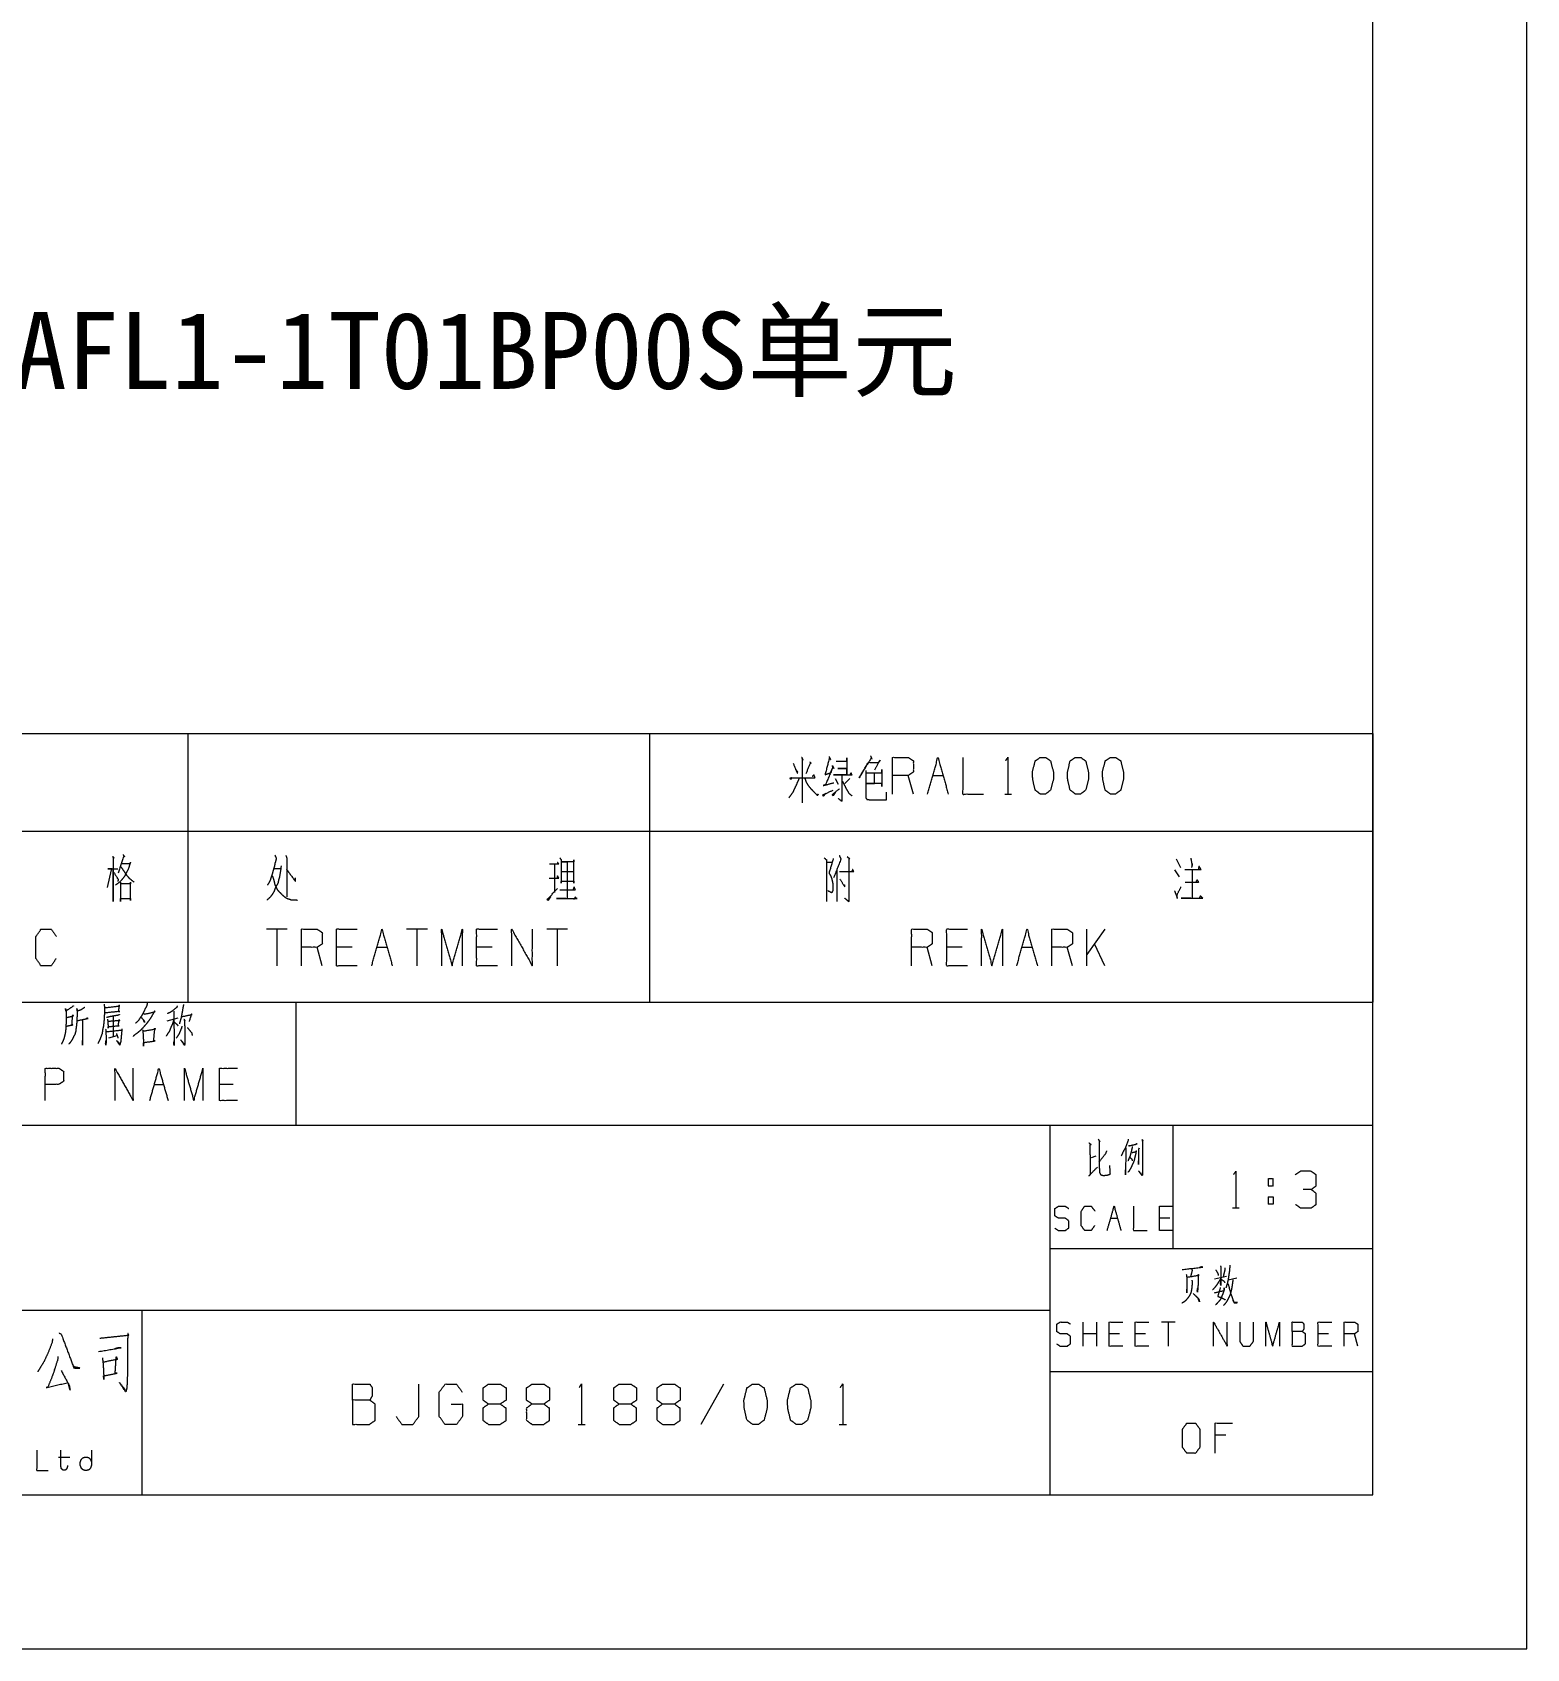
# Model space of a CAD drawing. Header units: millimetres. Extents: x 0 to 594, y 0 to 420.
# Drawn here: x 496.9 to 594, y 0 to 105 of the extents above; entities that cross this region are included whole.
import ezdxf

# ---------------------------------------------------------------- set-up
doc = ezdxf.new("R2010")
doc.units = ezdxf.units.MM
doc.layers.add('101', color=7, linetype='Continuous', true_color=0xffffff)

msp = doc.modelspace()

# ---------------------------------------------------------------- linework, layer by layer
at = {"layer": '101', "color": 133, "linetype": 'Continuous', "lineweight": 18}
for p, q in [((594, 0), (594, 420)), ((584, 10), (584, 410)), ((404, 42), (584, 42)), ((514, 42), (514, 34)), ((404, 34), (584, 34)), ((563, 34), (563, 10)), ((571, 34), (571, 26)), ((563, 26), (584, 26)), ((454, 22), (563, 22)), ((504, 22), (504, 10)), ((563, 18), (584, 18)), ((25, 10), (584, 10)), ((404, 10), (584, 10)), ((0, 0), (594, 0))]:
    msp.add_line(p, q, dxfattribs=at)
at = {"layer": '101', "color": 72, "linetype": 'Continuous', "lineweight": 18}
for p, q in [((482, 59.46), (507, 59.46)), ((507, 59.46), (537, 59.46)), ((507, 59.46), (507, 53.11)), ((537, 59.46), (584, 59.46)), ((537, 59.46), (537, 53.11)), ((584, 59.46), (584, 53.11)), ((554.14, 55.52), (553.8, 56.72)), ((555.4, 56.72), (556.08, 56.72)), ((549.07, 56.52), (549.26, 56.17)), ((550.01, 56.52), (549.69, 56.2)), ((560.08, 55.52), (560.51, 55.52)), ((482, 53.11), (507, 53.11)), ((507, 53.11), (537, 53.11)), ((507, 53.11), (507, 42)), ((537, 53.11), (584, 53.11)), ((537, 53.11), (537, 42)), ((584, 53.11), (584, 42)), ((549.84, 51.45), (550.02, 51.3)), ((502.02, 50.6), (501.74, 49.45)), ((512.6, 50.68), (513.03, 50.68)), ((530.81, 50.95), (530.81, 49.13)), ((531.25, 50.48), (532.03, 50.48)), ((548.52, 51.1), (548.87, 51.1)), ((549.17, 50.6), (549.17, 48.53)), ((571.12, 50.6), (571.42, 50.13)), ((571.21, 51.3), (571.51, 50.75)), ((513.45, 46.74), (512.11, 46.74)), ((512.78, 46.74), (512.78, 44.36)), ((522.56, 46.74), (521.21, 46.74)), ((521.88, 46.74), (521.88, 44.36)), ((531.66, 46.74), (530.32, 46.74)), ((530.99, 46.74), (530.99, 44.36)), ((565.41, 44.36), (565.41, 46.74)), ((566.58, 46.74), (565.41, 45.09)), ((515.73, 44.36), (515.39, 45.56)), ((517.67, 45.56), (516.66, 45.56)), ((519.27, 45.56), (519.94, 45.56)), ((526.77, 45.56), (525.76, 45.56)), ((555.37, 44.36), (555.04, 45.56)), ((557.31, 45.56), (556.31, 45.56)), ((561.19, 45.56), (561.87, 45.56)), ((564.48, 44.36), (564.14, 45.56)), ((566.58, 44.36), (565.91, 45.79)), ((482, 42), (507, 42)), ((507, 42), (537, 42)), ((537, 42), (584, 42)), ((502.15, 41.07), (502.13, 39.77)), ((505.64, 40.78), (506.36, 40.98)), ((501.85, 39.68), (502.4, 39.83)), ((504.82, 36.66), (505.41, 36.66)), ((509.94, 36.66), (509.05, 36.66)), ((565.71, 31.9), (566.03, 32.02)), ((574.89, 28.63), (575.31, 28.63)), ((577.2, 29.36), (577.53, 29.36)), ((577.2, 29.36), (577.2, 28.88)), ((566.97, 27.96), (567.41, 27.96)), ((570.81, 27.96), (570.14, 27.96)), ((573.71, 24.03), (574.5, 24.2)), ((574.61, 23.97), (575.16, 24.09)), ((565.17, 19.65), (565.17, 21.22)), ((566.06, 19.65), (566.06, 21.22)), ((571.15, 21.22), (570.26, 21.22)), ((570.71, 21.22), (570.71, 19.65)), ((566.06, 20.45), (565.17, 20.45)), ((567.53, 20.45), (566.87, 20.45)), ((569.23, 20.45), (568.56, 20.45)), ((581.11, 20.45), (580.44, 20.45)), ((583.03, 19.65), (582.81, 20.45)), ((541.81, 17.19), (540.33, 14.57)), ((532.35, 14.57), (532.82, 14.57)), ((549.32, 14.57), (549.79, 14.57)), ((574.45, 13.87), (573.76, 13.87)), ((498.59, 12.45), (499.32, 12.45))]:
    msp.add_line(p, q, dxfattribs=at)
for points, knots in [([(546.88, 57.92), (546.97, 57.72), (546.92, 57.77), (546.92, 54.95)], [0, 0, 0.070156, 0.093535, 1, 1]), ([(548.66, 57.95), (548.77, 57.75), (548.68, 57.85), (548.4, 56.77), (548.75, 56.9), (548.91, 57.25), (548.88, 57.37), (548.98, 57.17), (548.91, 57.25), (548.43, 56.12), (548.29, 56.07), (548.98, 56.25)], [0, 0, 0.047425, 0.07538, 0.308252, 0.386804, 0.467347, 0.494561, 0.541986, 0.563578, 0.819591, 0.851009, 1, 1]), ([(549.12, 57.65), (549.81, 57.65), (549.81, 57.87), (549.81, 56.77), (549.81, 57.17), (549.23, 57.17), (549.81, 57.17), (549.81, 56.77), (548.95, 56.77), (550.15, 56.77), (550.1, 56.9), (550.01, 56.77)], [0, 0, 0.108766, 0.144268, 0.317834, 0.380949, 0.472977, 0.565005, 0.62812, 0.764772, 0.954418, 0.975844, 1, 1]), ([(551.36, 58), (551.45, 57.77), (551.4, 57.85), (550.62, 56.57), (551.22, 57.57), (551.88, 57.57), (551.98, 57.72), (551.61, 57.07)], [0, 0, 0.052779, 0.072831, 0.398922, 0.653658, 0.796449, 0.836564, 1, 1]), ([(552.79, 55.52), (552.79, 57.9), (553.8, 57.9), (554.14, 57.67), (554.14, 56.95), (553.8, 56.72), (552.79, 56.72)], [0, 0, 0.400946, 0.57103, 0.639276, 0.76167, 0.829917, 1, 1]), ([(555.07, 55.52), (555.74, 57.9), (556.41, 55.52)], [0, 0, 0.500001, 1, 1]), ([(557.35, 57.9), (557.35, 55.52), (558.69, 55.52)], [0, 0, 0.638733, 1, 1]), ([(560.15, 57.7), (560.29, 57.9), (560.29, 55.52)], [0, 0, 0.093495, 1, 1]), ([(562.73, 55.52), (563.06, 55.77), (563.24, 56.47), (563.24, 56.95), (563.06, 57.67), (562.73, 57.9), (562.39, 57.9), (562.06, 57.67), (561.88, 56.95), (561.9, 56.47), (562.06, 55.77), (562.39, 55.52), (562.73, 55.52)], [0, 0, 0.06753, 0.183974, 0.260586, 0.380945, 0.446147, 0.50031, 0.565507, 0.685867, 0.762532, 0.878313, 0.945837, 1, 1]), ([(565.01, 55.52), (565.34, 55.77), (565.52, 56.47), (565.52, 56.95), (565.34, 57.67), (565.01, 57.9), (564.67, 57.9), (564.33, 57.67), (564.16, 56.95), (564.17, 56.47), (564.33, 55.77), (564.67, 55.52), (565.01, 55.52)], [0, 0, 0.067524, 0.18397, 0.260582, 0.380942, 0.446139, 0.500302, 0.565504, 0.685862, 0.762527, 0.878308, 0.945837, 1, 1]), ([(567.28, 55.52), (567.62, 55.77), (567.79, 56.47), (567.79, 56.95), (567.62, 57.67), (567.28, 57.9), (566.95, 57.9), (566.61, 57.67), (566.43, 56.95), (566.45, 56.47), (566.61, 55.77), (566.95, 55.52), (567.28, 55.52)], [0, 0, 0.06753, 0.183975, 0.260587, 0.380946, 0.446148, 0.500311, 0.565508, 0.685866, 0.762532, 0.878313, 0.945837, 1, 1]), ([(546.25, 56.6), (546.18, 56.47), (546.12, 56.57), (547.75, 56.57), (547.68, 56.77), (547.57, 56.65)], [0, 0, 0.063573, 0.113676, 0.833528, 0.927434, 1, 1]), ([(546.33, 57.52), (546.6, 56.87), (546.63, 56.95), (546.49, 57.12)], [0, 0, 0.695121, 0.77722, 1, 1]), ([(547.41, 57.62), (547.48, 57.5), (547.47, 57.6), (547.15, 56.82)], [0, 0, 0.132606, 0.226377, 1, 1]), ([(551.05, 57.05), (551.05, 55.27), (551.13, 55.17), (551.29, 55.15), (552.39, 55.15), (552.39, 55.65)], [0, 0, 0.484268, 0.52068, 0.564614, 0.863586, 1, 1]), ([(551.06, 56.9), (552.09, 56.9), (552.09, 57.12), (552.09, 56), (552.09, 56.2), (551.1, 56.2), (551.61, 56.2), (551.61, 56.92)], [0, 0, 0.21346, 0.260312, 0.494566, 0.536211, 0.742311, 0.849036, 1, 1]), ([(546.72, 56.55), (546.56, 56.17), (546.42, 55.87), (546.3, 55.62), (546.05, 55.27)], [0, 0, 0.281592, 0.510853, 0.703682, 1, 1]), ([(547.08, 56.57), (547.16, 56.32), (547.29, 56.1), (547.47, 55.87), (547.64, 55.7), (547.87, 55.47), (547.96, 55.52), (547.89, 55.4)], [0, 0, 0.163318, 0.321478, 0.497721, 0.650917, 0.848998, 0.911547, 1, 1]), ([(548.45, 55.57), (548.29, 55.37), (548.26, 55.47), (548.93, 55.77)], [0, 0, 0.232912, 0.329578, 1, 1]), ([(549.09, 55.65), (548.93, 55.4), (548.86, 55.47), (549.34, 55.87)], [0, 0, 0.289917, 0.390754, 1, 1]), ([(549.49, 56.7), (549.49, 55.05), (549.26, 55.22)], [0, 0, 0.851031, 1, 1]), ([(549.53, 56.35), (549.71, 56), (549.83, 55.77), (549.95, 55.57), (550.17, 55.4)], [0, 0, 0.338297, 0.559847, 0.762765, 1, 1]), ([(502.09, 51.45), (502.19, 51.35), (502.14, 51.43), (502.14, 48.53), (502.14, 50.65), (501.79, 50.65), (502.44, 50.65)], [0, 0, 0.023246, 0.037896, 0.500412, 0.839325, 0.895699, 1, 1]), ([(502.78, 51.58), (502.88, 51.43), (502.81, 51.45), (502.46, 50.38)], [0, 0, 0.132127, 0.18606, 1, 1]), ([(512.65, 51.55), (512.74, 51.33), (512.65, 51), (512.62, 50.83), (512.55, 50.6), (512.48, 50.35), (512.41, 50.13), (512.35, 49.93), (512.27, 49.77), (512.16, 49.6)], [0, 0, 0.116544, 0.278924, 0.364995, 0.478698, 0.603958, 0.717661, 0.817413, 0.901351, 1, 1]), ([(513.36, 51.53), (513.43, 51.35), (513.43, 48.83)], [0, 0, 0.069554, 1, 1]), ([(549.33, 51.53), (549.44, 51.3), (548.96, 50.08)], [0, 0, 0.159107, 1, 1]), ([(502.18, 50.43), (502.48, 49.95), (502.48, 50.02), (502.44, 49.83)], [0, 0, 0.668993, 0.75826, 1, 1]), ([(502.71, 51), (503.26, 51), (503.27, 51.1), (503.11, 50.62), (502.88, 50.18), (502.62, 49.85), (502.3, 49.6)], [0, 0, 0.220965, 0.261917, 0.463928, 0.667686, 0.836825, 1, 1]), ([(502.64, 50.78), (502.81, 50.55), (503.01, 50.25), (503.18, 50.05), (503.5, 49.8)], [0, 0, 0.217552, 0.489381, 0.692327, 1, 1]), ([(513.06, 50.85), (512.95, 50.13), (512.88, 49.9), (512.85, 49.73), (512.74, 49.55), (512.65, 49.35), (512.6, 49.2), (512.48, 49), (512.37, 48.85), (512.14, 48.63)], [0, 0, 0.296652, 0.392139, 0.464421, 0.547265, 0.635793, 0.700209, 0.795425, 0.869798, 1, 1]), ([(513.4, 50.65), (513.98, 49.85), (513.98, 50.08)], [0, 0, 0.81482, 1, 1]), ([(530.49, 50.98), (531.1, 50.98), (531.02, 51.08), (530.99, 50.95)], [0, 0, 0.704243, 0.847777, 1, 1]), ([(531.17, 51.38), (531.25, 51.23), (531.25, 49.73), (531.25, 49.85), (532.07, 49.85), (532.07, 49.73), (532.07, 51.23), (532.07, 51.12), (531.25, 51.12), (531.64, 51.12), (531.64, 48.73), (530.94, 48.73), (532.28, 48.73), (532.19, 48.78), (532.17, 48.83), (532.07, 48.67)], [0, 0, 0.016858, 0.162101, 0.174205, 0.252928, 0.265032, 0.410275, 0.419958, 0.498681, 0.536329, 0.768718, 0.837174, 0.967243, 0.977076, 0.98221, 1, 1]), ([(548.34, 51.38), (548.5, 51.23), (548.5, 48.53)], [0, 0, 0.074913, 1, 1]), ([(548.94, 51.33), (548.66, 50.38), (548.77, 50.2), (548.84, 50.02), (548.91, 49.68), (548.91, 49.25), (548.84, 49.1), (548.59, 49.23)], [0, 0, 0.37982, 0.458229, 0.530553, 0.667378, 0.830233, 0.893776, 1, 1]), ([(549.35, 50.48), (550.27, 50.48), (550.2, 50.62), (550.14, 50.5)], [0, 0, 0.752923, 0.888763, 1, 1]), ([(549.95, 51.35), (549.95, 48.53), (549.68, 48.75)], [0, 0, 0.890401, 1, 1]), ([(572.26, 50.6), (572.26, 48.75), (571.55, 48.75), (572.94, 48.75), (572.8, 48.9), (572.71, 48.75)], [0, 0, 0.426906, 0.590047, 0.912256, 0.959823, 1, 1]), ([(571.78, 50.62), (572.84, 50.62), (572.71, 50.83), (572.66, 50.65)], [0, 0, 0.717261, 0.876328, 1, 1]), ([(572.17, 51.35), (572.26, 50.87), (572.27, 50.98), (572.22, 50.75)], [0, 0, 0.592184, 0.71666, 1, 1]), ([(502.62, 49.8), (502.62, 48.55), (502.62, 48.73), (503.26, 48.73), (503.26, 48.6), (503.26, 49.8), (503.26, 49.68), (502.69, 49.68)], [0, 0, 0.306602, 0.349526, 0.505604, 0.536265, 0.830602, 0.861262, 1, 1]), ([(512.48, 50.2), (512.55, 50.02), (512.6, 49.83), (512.64, 49.65), (512.81, 49.3), (512.9, 49.2), (513.15, 48.95), (513.29, 48.83), (513.47, 48.73), (513.71, 48.65), (513.94, 48.65), (514.12, 48.63)], [0, 0, 0.075197, 0.157622, 0.228747, 0.384954, 0.438112, 0.578249, 0.653431, 0.734341, 0.837339, 0.928876, 1, 1]), ([(530.57, 48.85), (530.41, 48.6), (530.34, 48.67), (531.02, 49.38)], [0, 0, 0.214427, 0.289033, 1, 1]), ([(530.48, 50.05), (531.1, 50.05), (531.02, 50.2), (530.99, 50.08)], [0, 0, 0.676561, 0.857934, 1, 1]), ([(531.17, 49.3), (532.17, 49.3), (532.1, 49.48), (532.03, 49.33)], [0, 0, 0.739673, 0.878255, 1, 1]), ([(549.37, 50), (549.68, 49.48), (549.7, 49.58), (549.61, 49.6)], [0, 0, 0.760418, 0.886215, 1, 1]), ([(571.12, 49.23), (571.3, 48.73), (571.27, 48.95), (571.53, 49.48)], [0, 0, 0.39393, 0.563113, 1, 1]), ([(571.8, 49.8), (572.68, 49.8), (572.59, 49.95), (572.5, 49.83)], [0, 0, 0.729813, 0.873574, 1, 1]), ([(498.44, 44.84), (498.11, 44.36), (497.45, 44.36), (497.12, 44.84), (497.12, 46.26), (497.45, 46.74), (498.12, 46.74), (498.46, 46.26)], [0, 0, 0.114572, 0.243369, 0.357936, 0.638584, 0.753151, 0.885433, 1, 1]), ([(514.38, 44.36), (514.38, 46.74), (515.39, 46.74), (515.73, 46.51), (515.73, 45.79), (515.39, 45.56), (514.38, 45.56)], [0, 0, 0.400952, 0.571031, 0.639278, 0.761674, 0.829921, 1, 1]), ([(518, 44.36), (516.66, 44.36), (516.66, 46.74), (518, 46.74)], [0, 0, 0.26539, 0.73461, 1, 1]), ([(518.94, 44.36), (519.61, 46.74), (520.28, 44.36)], [0, 0, 0.499999, 1, 1]), ([(523.49, 44.36), (523.49, 46.74), (524.16, 44.36), (524.83, 46.74), (524.83, 44.36)], [0, 0, 0.245192, 0.500001, 0.754808, 1, 1]), ([(527.11, 44.36), (525.76, 44.36), (525.76, 46.74), (527.11, 46.74)], [0, 0, 0.26539, 0.73461, 1, 1]), ([(528.04, 44.36), (528.04, 46.74), (529.38, 44.36), (529.38, 46.74)], [0, 0, 0.317574, 0.682426, 1, 1]), ([(554.03, 44.36), (554.03, 46.74), (555.04, 46.74), (555.37, 46.51), (555.37, 45.79), (555.04, 45.56), (554.03, 45.56)], [0, 0, 0.400952, 0.571031, 0.639278, 0.761674, 0.829921, 1, 1]), ([(557.65, 44.36), (556.31, 44.36), (556.31, 46.74), (557.65, 46.74)], [0, 0, 0.26539, 0.73461, 1, 1]), ([(558.58, 44.36), (558.58, 46.74), (559.25, 44.36), (559.93, 46.74), (559.93, 44.36)], [0, 0, 0.245192, 0.499999, 0.754808, 1, 1]), ([(563.14, 44.36), (563.14, 46.74), (564.14, 46.74), (564.48, 46.51), (564.48, 45.79), (564.14, 45.56), (563.14, 45.56)], [0, 0, 0.400951, 0.571036, 0.639278, 0.761673, 0.829915, 1, 1]), ([(499.56, 41.75), (499.5, 41.71), (499.07, 41.42), (499.04, 41.6), (499.09, 41.42), (499.09, 40.85), (499.07, 40.49), (499.06, 40.25), (499.03, 40.01), (498.98, 39.79), (498.92, 39.57), (498.84, 39.41), (498.78, 39.28)], [0, 0, 0.024368, 0.186804, 0.243943, 0.302152, 0.485021, 0.597665, 0.675193, 0.753197, 0.825097, 0.898188, 0.953343, 1, 1]), ([(499.12, 40.43), (499.15, 40.45), (499.51, 40.52), (499.46, 40.49), (499.51, 41.18), (499.54, 41.09), (499.11, 40.98)], [0, 0, 0.022681, 0.239272, 0.269991, 0.67699, 0.732558, 1, 1]), ([(500.29, 41.66), (500.04, 41.49), (499.81, 41.42), (499.78, 41.6), (499.81, 41.33), (499.79, 41.07), (499.78, 40.78), (499.76, 40.54), (499.73, 40.32), (499.7, 40.08), (499.65, 39.9), (499.57, 39.77), (499.5, 39.61), (499.42, 39.48), (499.34, 39.37), (499.26, 39.28)], [0, 0, 0.096323, 0.172942, 0.229419, 0.31342, 0.396988, 0.487497, 0.564128, 0.634338, 0.711439, 0.768977, 0.817389, 0.871907, 0.92032, 0.962889, 1, 1]), ([(499.79, 40.8), (500.5, 40.94), (500.45, 40.96), (500.37, 40.91)], [0, 0, 0.834801, 0.895274, 1, 1]), ([(501.56, 41.86), (501.57, 41.66), (501.57, 41.31), (501.56, 40.98), (501.54, 40.76), (501.51, 40.47), (501.46, 40.23), (501.42, 39.96), (501.35, 39.77), (501.28, 39.57), (501.15, 39.32)], [0, 0, 0.076501, 0.212087, 0.339339, 0.424292, 0.535104, 0.630037, 0.733303, 0.813244, 0.895183, 1, 1]), ([(501.6, 41.64), (502.57, 41.75), (502.52, 41.8), (502.48, 41.4), (502.56, 41.4), (501.59, 41.29)], [0, 0, 0.391065, 0.416908, 0.577568, 0.608919, 1, 1]), ([(502.56, 41.2), (502.51, 41.16), (502.12, 41.09), (501.9, 41.05), (501.7, 41)], [0, 0, 0.072258, 0.516577, 0.766872, 1, 1]), ([(504.13, 41.25), (504.18, 41.22), (504.88, 41.38), (504.83, 41.42), (504.71, 41.2), (504.57, 40.96), (504.43, 40.76), (504.27, 40.56), (504.1, 40.36), (503.91, 40.16), (503.71, 39.99), (503.55, 39.88), (503.43, 39.77)], [0, 0, 0.017087, 0.254606, 0.275863, 0.359627, 0.452281, 0.53264, 0.616083, 0.702808, 0.792983, 0.881824, 0.944958, 1, 1]), ([(504.35, 41.93), (504.33, 41.78), (504.15, 41.42), (504.04, 41.2), (503.91, 41), (503.76, 40.78), (503.6, 40.63)], [0, 0, 0.101777, 0.36375, 0.525151, 0.678919, 0.856079, 1, 1]), ([(503.96, 41), (503.99, 40.98), (504.16, 40.78), (504.18, 40.67), (504.12, 40.83)], [0, 0, 0.066027, 0.51959, 0.712136, 1, 1]), ([(506.3, 41.75), (506.27, 41.66), (506.07, 41.49), (505.85, 41.33), (505.66, 41.25)], [0, 0, 0.111866, 0.433083, 0.752722, 1, 1]), ([(506.08, 41.42), (506.1, 39.68), (506.11, 39.19), (506.08, 39.28), (506.1, 39.48)], [0, 0, 0.691284, 0.883885, 0.921007, 1, 1]), ([(506.71, 41.84), (506.69, 41.73), (506.61, 41.27), (506.55, 40.96), (506.44, 40.58)], [0, 0, 0.086565, 0.451627, 0.696476, 1, 1]), ([(506.58, 41.05), (507.28, 41.2), (507.22, 41.22), (507.08, 40.74)], [0, 0, 0.557075, 0.608386, 1, 1]), ([(500.15, 40.85), (500.15, 39.21), (500.14, 39.32), (500.15, 39.5)], [0, 0, 0.849787, 0.907774, 1, 1]), ([(501.65, 40.25), (501.67, 40.05), (501.68, 39.55), (501.67, 39.21), (501.65, 39.3), (501.68, 39.52)], [0, 0, 0.147471, 0.523365, 0.76867, 0.83502, 1, 1]), ([(501.68, 40.08), (502.74, 40.19), (502.71, 40.25), (502.7, 40.14), (502.65, 39.63), (502.63, 39.43), (502.57, 39.21), (502.37, 39.5), (502.59, 39.28)], [0, 0, 0.37408, 0.399746, 0.438828, 0.617586, 0.687454, 0.767884, 0.891101, 1, 1]), ([(501.77, 40.89), (501.79, 40.74), (501.82, 40.3), (501.81, 40.41), (502.54, 40.47), (502.48, 40.47), (502.52, 40.87), (502.56, 40.8), (501.79, 40.74)], [0, 0, 0.056492, 0.21748, 0.258025, 0.525912, 0.548628, 0.694157, 0.720792, 1, 1]), ([(502.35, 39.96), (502.41, 39.79), (502.45, 39.66)], [0, 0, 0.579206, 1, 1]), ([(504.04, 40.21), (504.07, 40.14), (504.1, 39.59), (504.12, 39.52), (504.12, 39.13), (504.1, 39.3), (504.1, 39.37), (504.86, 39.48), (504.77, 39.48), (504.85, 40.3), (504.88, 40.25), (504.83, 40.23), (504.08, 40.1)], [0, 0, 0.018828, 0.160986, 0.178485, 0.280675, 0.32627, 0.343302, 0.542022, 0.566109, 0.777123, 0.791034, 0.804348, 1, 1]), ([(506.08, 40.87), (505.99, 40.58), (505.88, 40.34), (505.79, 40.1), (505.69, 39.96), (505.58, 39.79)], [0, 0, 0.251915, 0.474139, 0.691324, 0.826702, 1, 1]), ([(506.1, 40.72), (506.3, 40.54), (506.35, 40.45)], [0, 0, 0.729132, 1, 1]), ([(506.6, 40.43), (506.58, 40.32), (506.41, 39.92), (506.24, 39.66)], [0, 0, 0.129623, 0.632932, 1, 1]), ([(506.74, 40.89), (506.82, 40.78), (506.78, 40.8), (506.8, 39.63), (506.8, 39.35), (506.78, 39.19), (506.53, 39.55), (506.78, 39.24)], [0, 0, 0.051679, 0.066293, 0.513636, 0.623353, 0.682731, 0.848101, 1, 1]), ([(506.96, 40.36), (507.24, 40.01), (507.28, 39.83)], [0, 0, 0.711826, 1, 1]), ([(497.73, 35.6), (497.73, 37.7), (498.62, 37.7), (498.92, 37.5), (498.92, 36.86), (498.61, 36.66), (497.73, 36.66)], [0, 0, 0.401145, 0.571315, 0.639588, 0.762043, 0.832818, 1, 1]), ([(502.26, 35.6), (502.26, 37.7), (503.44, 35.6), (503.44, 37.7)], [0, 0, 0.317575, 0.682425, 1, 1]), ([(506.78, 35.6), (506.78, 37.7), (507.38, 35.6), (507.97, 37.7), (507.97, 35.6)], [0, 0, 0.245192, 0.5, 0.754808, 1, 1]), ([(510.23, 35.6), (509.05, 35.6), (509.05, 37.7), (510.23, 37.7)], [0, 0, 0.265391, 0.734609, 1, 1]), ([(565.55, 32.87), (565.69, 32.75), (565.61, 32.79), (565.64, 30.8), (565.55, 30.72), (566.1, 31.28)], [0, 0, 0.060255, 0.090729, 0.714609, 0.752496, 1, 1]), ([(566.15, 33.1), (566.26, 32.95), (566.22, 33), (566.22, 32.56), (566.22, 31.73), (566.22, 31.42), (566.22, 31.34), (566.24, 30.95), (566.28, 30.84), (566.34, 30.78), (566.47, 30.74), (566.73, 30.76), (566.92, 30.82), (566.94, 30.84), (566.91, 31.38)], [0, 0, 0.050888, 0.067373, 0.186118, 0.412301, 0.497119, 0.519738, 0.627249, 0.65796, 0.681273, 0.718988, 0.791169, 0.845839, 0.852764, 1, 1]), ([(568.11, 33.1), (568.09, 33), (567.92, 32.54), (567.77, 32.27), (567.65, 32.02)], [0, 0, 0.089072, 0.504979, 0.766001, 1, 1]), ([(568.36, 32.62), (568.37, 32.58), (568.3, 32.29), (568.23, 32.02), (568.15, 31.84), (568.09, 31.69)], [0, 0, 0.044907, 0.350493, 0.635599, 0.84023, 1, 1]), ([(568.12, 32.69), (568.15, 32.67), (568.18, 32.67), (568.69, 32.79), (568.65, 32.79), (568.58, 32.75)], [0, 0, 0.049777, 0.090418, 0.822302, 0.883264, 1, 1]), ([(569, 33.08), (569.06, 33), (569.03, 32.98), (569.04, 30.93), (569.04, 30.91), (569.03, 30.78), (569, 30.74), (568.77, 31.05), (569, 30.76), (569.03, 30.84)], [0, 0, 0.031372, 0.042462, 0.676473, 0.682877, 0.721567, 0.737252, 0.857566, 0.97283, 1, 1]), ([(566.22, 31.63), (566.65, 32.17), (566.72, 32.35)], [0, 0, 0.77398, 1, 1]), ([(567.95, 32.54), (567.93, 30.78), (567.92, 30.91), (567.92, 30.93), (567.93, 31.11)], [0, 0, 0.841012, 0.900786, 0.91068, 1, 1]), ([(568.36, 32.23), (568.65, 32.29), (568.62, 32.35), (568.59, 32.13), (568.53, 31.92), (568.5, 31.75), (568.44, 31.59), (568.37, 31.44), (568.3, 31.28), (568.23, 31.15), (568.15, 31.01), (568.09, 30.95)], [0, 0, 0.158199, 0.194491, 0.315854, 0.429576, 0.518477, 0.61133, 0.697145, 0.792864, 0.869069, 0.954884, 1, 1]), ([(568.21, 31.92), (568.34, 31.8), (568.37, 31.69)], [0, 0, 0.627275, 1, 1]), ([(568.78, 32.52), (568.81, 32.48), (568.78, 32.46), (568.78, 31.46), (568.77, 31.57), (568.78, 31.69)], [0, 0, 0.03871, 0.066082, 0.824705, 0.904515, 1, 1]), ([(574.96, 30.81), (575.1, 31.01), (575.1, 28.63)], [0, 0, 0.093487, 1, 1]), ([(577.2, 30.06), (577.2, 30.53), (577.53, 30.53), (577.53, 30.06), (577.2, 30.06)], [0, 0, 0.2929, 0.5, 0.7929, 1, 1]), ([(579.99, 29.83), (580.32, 30.06), (580.32, 30.78), (579.99, 31.01), (579.3, 31.01), (578.96, 30.78)], [0, 0, 0.153871, 0.429848, 0.583718, 0.84613, 1, 1]), ([(578.98, 28.86), (579.3, 28.63), (579.99, 28.63), (580.32, 28.86), (580.32, 29.58), (579.99, 29.83), (579.47, 29.83)], [0, 0, 0.124112, 0.343691, 0.472446, 0.703376, 0.836728, 1, 1]), ([(563.34, 27.31), (563.56, 27.17), (564.02, 27.17), (564.24, 27.33), (564.24, 27.79), (564.02, 27.96), (563.57, 27.96), (563.34, 28.11), (563.34, 28.59), (563.57, 28.74), (564.02, 28.74), (564.24, 28.59)], [0, 0, 0.068036, 0.184055, 0.25452, 0.372334, 0.442799, 0.555845, 0.62637, 0.748393, 0.818918, 0.931964, 1, 1]), ([(565.92, 27.48), (565.7, 27.17), (565.27, 27.17), (565.05, 27.48), (565.05, 28.42), (565.27, 28.74), (565.71, 28.74), (565.94, 28.42)], [0, 0, 0.114568, 0.24337, 0.357938, 0.638582, 0.753151, 0.885432, 1, 1]), ([(568.44, 28.74), (568.44, 27.17), (569.33, 27.17)], [0, 0, 0.638726, 1, 1]), ([(571.03, 27.17), (570.14, 27.17), (570.14, 28.74), (571.03, 28.74)], [0, 0, 0.265394, 0.734606, 1, 1]), ([(577.53, 29.36), (577.53, 28.88), (577.2, 28.88)], [0, 0, 0.585801, 1, 1]), ([(571.61, 24.63), (572.96, 24.78), (572.9, 24.8), (572.76, 24.78)], [0, 0, 0.865801, 0.9055, 1, 1]), ([(571.88, 24.3), (571.91, 24.13), (571.92, 23.7), (571.92, 23.12), (571.91, 23.2), (571.91, 23.35)], [0, 0, 0.119124, 0.427226, 0.837796, 0.897359, 1, 1]), ([(571.91, 24.13), (572.7, 24.26), (572.65, 24.3), (572.64, 23.95), (572.64, 23.58), (572.62, 23.35), (572.61, 23.16), (572.59, 23.24), (572.62, 23.43)], [0, 0, 0.351973, 0.378523, 0.533485, 0.697421, 0.797812, 0.880032, 0.917027, 1, 1]), ([(572.23, 24.69), (572.26, 24.57), (572.16, 24.18)], [0, 0, 0.238947, 1, 1]), ([(573.79, 24.61), (573.93, 24.38), (573.96, 24.24)], [0, 0, 0.640215, 1, 1]), ([(574.1, 24.88), (574.13, 24.74), (574.13, 23.6), (574.1, 23.74), (574.13, 23.87)], [0, 0, 0.094653, 0.823642, 0.918296, 1, 1]), ([(574.39, 24.74), (574.39, 24.63), (574.28, 24.16)], [0, 0, 0.174306, 1, 1]), ([(574.7, 24.92), (574.7, 24.8), (574.69, 24.57), (574.64, 24.28), (574.6, 23.97), (574.54, 23.72), (574.47, 23.49), (574.45, 23.43)], [0, 0, 0.081859, 0.232245, 0.425428, 0.632112, 0.800316, 0.957949, 1, 1]), ([(572.24, 23.93), (572.27, 23.8), (572.26, 23.76), (572.24, 23.47), (572.2, 23.22), (572.16, 23.08), (572.08, 22.93), (571.99, 22.79), (571.85, 22.62), (571.7, 22.5), (571.58, 22.44)], [0, 0, 0.073226, 0.098425, 0.264943, 0.409701, 0.496587, 0.589741, 0.686971, 0.813795, 0.923946, 1, 1]), ([(574.12, 24.05), (573.98, 23.82), (573.85, 23.62), (573.72, 23.45), (573.59, 23.31)], [0, 0, 0.287226, 0.555122, 0.78619, 1, 1]), ([(573.71, 23.12), (574.34, 23.27), (574.35, 23.45), (574.35, 23.37), (574.28, 23.12), (574.17, 22.85), (574.07, 22.64), (573.96, 22.52), (573.85, 22.4), (573.78, 22.33)], [0, 0, 0.304482, 0.392589, 0.431627, 0.553718, 0.689476, 0.79837, 0.878843, 0.95475, 1, 1]), ([(574.09, 23.47), (573.93, 22.89), (574.03, 22.85), (574.15, 22.81), (574.26, 22.75), (574.41, 22.67)], [0, 0, 0.529111, 0.626299, 0.735529, 0.8521, 1, 1]), ([(574.13, 24.01), (574.31, 23.89), (574.39, 23.78)], [0, 0, 0.613114, 1, 1]), ([(574.91, 23.97), (574.86, 23.62), (574.82, 23.37), (574.77, 23.16), (574.72, 22.98), (574.6, 22.73), (574.5, 22.54), (574.38, 22.38), (574.29, 22.29)], [0, 0, 0.194372, 0.332631, 0.448612, 0.555647, 0.706159, 0.822691, 0.93385, 1, 1]), ([(574.58, 23.7), (574.61, 23.66), (574.76, 23.08), (574.86, 22.81), (574.96, 22.52), (574.99, 22.46), (575.21, 22.48), (574.99, 22.5), (574.92, 22.62)], [0, 0, 0.026719, 0.341744, 0.493483, 0.655462, 0.691641, 0.807838, 0.924035, 1, 1]), ([(572.32, 23.08), (572.52, 22.89), (572.64, 22.77), (572.7, 22.69), (572.74, 22.52), (572.65, 22.73)], [0, 0, 0.292982, 0.473564, 0.580849, 0.762105, 1, 1]), ([(563.46, 19.8), (563.68, 19.65), (564.14, 19.65), (564.36, 19.82), (564.36, 20.28), (564.14, 20.45), (563.69, 20.45), (563.46, 20.6), (563.46, 21.08), (563.69, 21.22), (564.14, 21.22), (564.36, 21.08)], [0, 0, 0.068036, 0.184055, 0.25452, 0.372334, 0.442799, 0.555845, 0.62637, 0.748393, 0.818918, 0.931964, 1, 1]), ([(567.76, 19.65), (566.87, 19.65), (566.87, 21.22), (567.76, 21.22)], [0, 0, 0.265394, 0.734606, 1, 1]), ([(569.45, 19.65), (568.56, 19.65), (568.56, 21.22), (569.45, 21.22)], [0, 0, 0.265388, 0.734612, 1, 1]), ([(573.65, 19.65), (573.65, 21.22), (574.54, 19.65), (574.54, 21.22)], [0, 0, 0.317575, 0.682425, 1, 1]), ([(575.35, 21.22), (575.35, 19.97), (575.56, 19.65), (576.01, 19.65), (576.24, 19.97), (576.24, 21.22)], [0, 0, 0.337153, 0.438603, 0.557779, 0.662847, 1, 1]), ([(577.05, 19.65), (577.05, 21.22), (577.49, 19.65), (577.94, 21.22), (577.94, 19.65)], [0, 0, 0.245192, 0.500001, 0.754808, 1, 1]), ([(578.75, 20.6), (578.75, 21.22), (579.41, 21.22), (579.52, 21.08), (579.52, 20.76), (579.41, 20.6), (578.75, 20.6), (578.75, 19.65), (579.4, 19.65), (579.62, 19.8), (579.62, 20.45), (579.41, 20.6)], [0, 0, 0.115918, 0.238844, 0.272468, 0.330426, 0.366584, 0.48951, 0.663387, 0.784158, 0.833483, 0.952451, 1, 1]), ([(581.33, 19.65), (580.44, 19.65), (580.44, 21.22), (581.33, 21.22)], [0, 0, 0.265388, 0.734612, 1, 1]), ([(582.14, 19.65), (582.14, 21.22), (582.81, 21.22), (583.03, 21.08), (583.03, 20.6), (582.81, 20.45), (582.14, 20.45)], [0, 0, 0.400955, 0.571034, 0.639279, 0.761676, 0.829921, 1, 1]), ([(498.2, 20.13), (498.17, 19.89), (497.9, 19.2), (497.66, 18.68), (497.41, 18.27), (497.24, 17.99)], [0, 0, 0.102841, 0.416509, 0.658909, 0.862495, 1, 1]), ([(498.63, 20.51), (498.76, 20.44), (499.59, 18.23), (499.98, 18.23), (499.61, 18.3), (499.46, 18.55)], [0, 0, 0.039541, 0.70512, 0.815248, 0.920314, 1, 1]), ([(501.27, 20.17), (503.15, 20.37), (503.1, 20.48), (503.07, 19.96), (503.07, 18.03), (503.05, 17.27), (503.02, 16.92), (502.98, 16.75), (502.95, 16.68), (502.54, 17.3), (502.95, 16.79)], [0, 0, 0.261648, 0.277492, 0.349233, 0.616765, 0.721922, 0.769815, 0.794639, 0.804773, 0.908173, 1, 1]), ([(498.54, 18.99), (498.54, 18.79), (498.32, 18.1), (498.34, 18.13), (498.12, 17.54), (497.88, 16.96), (497.78, 16.96), (499.15, 17.27)], [0, 0, 0.055449, 0.249407, 0.260725, 0.428474, 0.598624, 0.62477, 1, 1]), ([(501.19, 19.3), (502.66, 19.55), (502.51, 19.55), (502.24, 19.48)], [0, 0, 0.777945, 0.854701, 1, 1]), ([(501.44, 18.89), (501.49, 18.48), (501.54, 17.48), (501.51, 17.72), (502.39, 17.89), (502.27, 17.89), (502.34, 18.96), (502.41, 18.79), (501.51, 18.61)], [0, 0, 0.08584, 0.292106, 0.342088, 0.526358, 0.551471, 0.772215, 0.810799, 1, 1]), ([(498.76, 18.06), (499.29, 17.1), (499.34, 16.79), (499.24, 17.17)], [0, 0, 0.610117, 0.783655, 1, 1]), ([(517.7, 16.14), (517.7, 17.19), (518.81, 17.19), (518.98, 16.94), (518.98, 16.42), (518.81, 16.14), (517.7, 16.14), (517.7, 14.57), (518.79, 14.57), (519.16, 14.82), (519.16, 15.89), (518.81, 16.14)], [0, 0, 0.115916, 0.238848, 0.27247, 0.330428, 0.366583, 0.489516, 0.663389, 0.784165, 0.833488, 0.952454, 1, 1]), ([(520.52, 15.09), (520.9, 14.57), (521.62, 14.57), (522.01, 15.09), (522.01, 17.19)], [0, 0, 0.15605, 0.331481, 0.490315, 1, 1]), ([(524.1, 15.89), (524.84, 15.89), (524.84, 15.09), (524.47, 14.57), (523.7, 14.57), (523.33, 15.09), (523.33, 16.67), (523.72, 17.19), (524.45, 17.19), (524.82, 16.67)], [0, 0, 0.103295, 0.214796, 0.304261, 0.410274, 0.49974, 0.718896, 0.809958, 0.910535, 1, 1]), ([(526.53, 15.89), (526.18, 16.14), (526.18, 16.94), (526.53, 17.19), (527.29, 17.19), (527.67, 16.94), (527.67, 16.14), (527.29, 15.89), (526.53, 15.89), (526.16, 15.62), (526.16, 14.84), (526.53, 14.57), (527.29, 14.57), (527.67, 14.82), (527.67, 15.62), (527.29, 15.89)], [0, 0, 0.047573, 0.136085, 0.183658, 0.267814, 0.317165, 0.405677, 0.455028, 0.539184, 0.590296, 0.675756, 0.726869, 0.811025, 0.860375, 0.948888, 1, 1]), ([(529.36, 15.89), (529.01, 16.14), (529.01, 16.94), (529.36, 17.19), (530.12, 17.19), (530.49, 16.94), (530.49, 16.14), (530.12, 15.89), (529.36, 15.89), (528.99, 15.62), (528.99, 14.84), (529.36, 14.57), (530.12, 14.57), (530.49, 14.82), (530.49, 15.62), (530.12, 15.89)], [0, 0, 0.047573, 0.136083, 0.183656, 0.267815, 0.317165, 0.405676, 0.455026, 0.539186, 0.590297, 0.675756, 0.726868, 0.811027, 0.860377, 0.948888, 1, 1]), ([(532.43, 16.97), (532.58, 17.19), (532.58, 14.57)], [0, 0, 0.093489, 1, 1]), ([(535.02, 15.89), (534.67, 16.14), (534.67, 16.94), (535.02, 17.19), (535.78, 17.19), (536.15, 16.94), (536.15, 16.14), (535.78, 15.89), (535.02, 15.89), (534.65, 15.62), (534.65, 14.84), (535.02, 14.57), (535.78, 14.57), (536.15, 14.82), (536.15, 15.62), (535.78, 15.89)], [0, 0, 0.047573, 0.136085, 0.183658, 0.267814, 0.317165, 0.405677, 0.455028, 0.539184, 0.590296, 0.675756, 0.726869, 0.811025, 0.860375, 0.948888, 1, 1]), ([(537.85, 15.89), (537.5, 16.14), (537.5, 16.94), (537.85, 17.19), (538.61, 17.19), (538.98, 16.94), (538.98, 16.14), (538.61, 15.89), (537.85, 15.89), (537.48, 15.62), (537.48, 14.84), (537.85, 14.57), (538.61, 14.57), (538.98, 14.82), (538.98, 15.62), (538.61, 15.89)], [0, 0, 0.047572, 0.136083, 0.183656, 0.26781, 0.317164, 0.405675, 0.455029, 0.539183, 0.590295, 0.675754, 0.726865, 0.81102, 0.860374, 0.948885, 1, 1]), ([(544.07, 14.57), (544.44, 14.84), (544.64, 15.62), (544.64, 16.14), (544.44, 16.94), (544.07, 17.19), (543.7, 17.19), (543.33, 16.94), (543.13, 16.14), (543.15, 15.62), (543.33, 14.84), (543.7, 14.57), (544.07, 14.57)], [0, 0, 0.067525, 0.183971, 0.260584, 0.380944, 0.446141, 0.500306, 0.565504, 0.685863, 0.762529, 0.87831, 0.945835, 1, 1]), ([(546.9, 14.57), (547.27, 14.84), (547.47, 15.62), (547.47, 16.14), (547.27, 16.94), (546.9, 17.19), (546.53, 17.19), (546.16, 16.94), (545.96, 16.14), (545.98, 15.62), (546.16, 14.84), (546.53, 14.57), (546.9, 14.57)], [0, 0, 0.067525, 0.183971, 0.260584, 0.380944, 0.446141, 0.500306, 0.565504, 0.685863, 0.762529, 0.87831, 0.945835, 1, 1]), ([(549.4, 16.97), (549.55, 17.19), (549.55, 14.57)], [0, 0, 0.093489, 1, 1]), ([(571.92, 12.69), (572.48, 12.69), (572.76, 13.08), (572.76, 14.26), (572.48, 14.65), (571.92, 14.65), (571.63, 14.26), (571.63, 13.08), (571.92, 12.69)], [0, 0, 0.102683, 0.191619, 0.409478, 0.498413, 0.601096, 0.691619, 0.909477, 1, 1]), ([(573.76, 12.69), (573.76, 14.65), (574.88, 14.65)], [0, 0, 0.638735, 1, 1]), ([(497.17, 12.89), (497.17, 11.58), (497.91, 11.58)], [0, 0, 0.638722, 1, 1]), ([(499.18, 11.89), (499.13, 11.7), (499.02, 11.59), (498.89, 11.59), (498.77, 11.7), (498.73, 11.89), (498.73, 12.9)], [0, 0, 0.107406, 0.190396, 0.26402, 0.350759, 0.456999, 1, 1]), ([(500.73, 12.89), (500.73, 11.92), (500.67, 11.74), (500.57, 11.62), (500.43, 11.58), (500.3, 11.58), (500.17, 11.62), (500.06, 11.74), (500, 11.92), (500, 12.11), (500.06, 12.28), (500.17, 12.4), (500.3, 12.45), (500.43, 12.45), (500.57, 12.4), (500.67, 12.28), (500.73, 12.11)], [0, 0, 0.286727, 0.342739, 0.39146, 0.433825, 0.471472, 0.513836, 0.562557, 0.618569, 0.675915, 0.728049, 0.77677, 0.819134, 0.856781, 0.899145, 0.947866, 1, 1])]:
    msp.add_open_spline(points, degree=1, knots=knots, dxfattribs=at)
for points in [[(560.86, 44.36), (561.53, 46.74), (562.2, 44.36)], [(504.52, 35.6), (505.11, 37.7), (505.71, 35.6)], [(566.74, 27.17), (567.19, 28.74), (567.63, 27.17)]]:
    msp.add_open_spline(points, degree=1, dxfattribs=at)

# ---------------------------------------------------------------- texts
at = {"layer": '101', "color": 72, "linetype": 'Continuous', "lineweight": 18, "insert": (393.58, 86.84), "char_height": 5, "width": 175.8707, "attachment_point": 1}
msp.add_mtext('{\\fSimSun|b0|i0|c134|p2;安装于CRAFL1-1T00BP00S夹具，CSAFL1-1T01BP00S单元}', dxfattribs=at)

doc.saveas('drawing.dxf')
